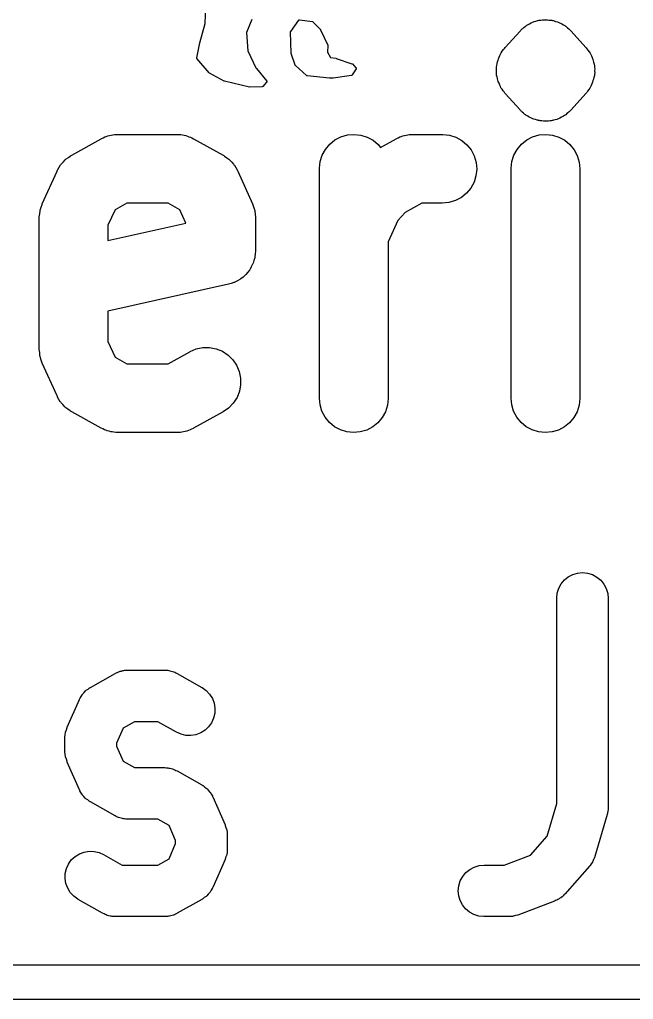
# Model space of a CAD drawing. Extents: x 70 to 232, y -98 to -51.
# Drawn here: x 155.16 to 158.73, y -97.9 to -92.2 of the extents above; entities that cross this region are included whole.
import ezdxf

# ---------------------------------------------------------------- set-up
doc = ezdxf.new("R2010")
doc.units = 0
doc.layers.add('BLACK', color=7, linetype='CONTINUOUS')

msp = doc.modelspace()

# ---------------------------------------------------------------- linework, layer by layer
at = {"layer": 'BLACK', "linetype": 'CONTINUOUS'}
for p, q in [((156.236, -92.2273), (156.242, -92.073)), ((156.508, -92.2036), (156.477, -92.2795)), ((156.733, -92.2731), (156.78, -92.2073)), ((156.78, -92.2065), (156.781, -92.2063)), ((156.78, -92.2067), (156.78, -92.2065)), ((156.78, -92.2068), (156.78, -92.2067)), ((156.78, -92.207), (156.78, -92.2068)), ((156.78, -92.2072), (156.78, -92.207)), ((156.78, -92.2073), (156.78, -92.2072)), ((156.781, -92.2058), (156.782, -92.2056)), ((156.781, -92.2059), (156.781, -92.2058)), ((156.781, -92.206), (156.781, -92.2059)), ((156.781, -92.2062), (156.781, -92.206)), ((156.781, -92.2063), (156.781, -92.2062)), ((156.782, -92.2054), (156.782, -92.2053)), ((156.782, -92.2053), (156.783, -92.2053)), ((156.782, -92.2055), (156.782, -92.2054)), ((156.782, -92.2056), (156.782, -92.2055)), ((156.782, -92.2056), (156.782, -92.2056)), ((156.783, -92.2053), (156.783, -92.2052)), ((156.783, -92.2052), (156.783, -92.2052)), ((156.783, -92.2052), (156.783, -92.2052)), ((156.783, -92.2052), (156.784, -92.2052)), ((156.784, -92.2052), (156.784, -92.2052)), ((156.784, -92.2052), (156.859, -92.2159)), ((156.784, -92.2052), (156.784, -92.2052)), ((156.784, -92.2052), (156.784, -92.2052)), ((158.149, -92.2159), (158.158, -92.2136)), ((158.158, -92.2136), (158.167, -92.2104)), ((158.167, -92.2104), (158.172, -92.2097)), ((158.172, -92.2097), (158.177, -92.2083)), ((158.177, -92.2083), (158.182, -92.2079)), ((158.182, -92.2079), (158.186, -92.2067)), ((158.186, -92.2067), (158.196, -92.2063)), ((158.196, -92.2063), (158.206, -92.2049)), ((158.206, -92.2049), (158.211, -92.2052)), ((158.211, -92.2052), (158.216, -92.2048)), ((158.216, -92.2048), (158.221, -92.2053)), ((158.221, -92.2053), (158.225, -92.2051)), ((158.225, -92.2051), (158.235, -92.2066)), ((158.235, -92.2066), (158.245, -92.2071)), ((158.245, -92.2071), (158.25, -92.2083)), ((158.25, -92.2083), (158.255, -92.2088)), ((158.255, -92.2088), (158.259, -92.2103)), ((158.259, -92.2103), (158.264, -92.2111)), ((158.264, -92.2111), (158.273, -92.2144)), ((158.273, -92.2144), (158.283, -92.2168)), ((156.205, -92.3389), (156.236, -92.2273)), ((156.859, -92.2159), (156.859, -92.2159)), ((156.859, -92.2159), (156.859, -92.2159)), ((156.859, -92.2159), (156.859, -92.2159)), ((156.859, -92.2159), (156.86, -92.216)), ((156.86, -92.216), (156.86, -92.2161)), ((156.86, -92.2161), (156.86, -92.2162)), ((156.86, -92.2162), (156.86, -92.2162)), ((156.86, -92.2162), (156.861, -92.2164)), ((156.861, -92.2164), (156.861, -92.2165)), ((156.861, -92.2165), (156.861, -92.2166)), ((156.861, -92.2166), (156.861, -92.2167)), ((156.861, -92.2167), (156.861, -92.2169)), ((156.861, -92.2169), (156.862, -92.2171)), ((156.862, -92.2171), (156.862, -92.2172)), ((156.862, -92.2172), (156.862, -92.2173)), ((156.862, -92.2173), (156.906, -92.2619)), ((156.906, -92.2619), (156.906, -92.2619)), ((156.906, -92.2619), (156.906, -92.2622)), ((156.906, -92.2622), (156.906, -92.2624)), ((156.906, -92.2624), (156.906, -92.2626)), ((156.906, -92.2626), (156.907, -92.2627)), ((156.907, -92.2627), (156.907, -92.263)), ((156.907, -92.263), (156.907, -92.2633)), ((156.907, -92.2633), (156.949, -92.3521)), ((157.98, -92.3662), (158.066, -92.271)), ((158.066, -92.271), (158.068, -92.2689)), ((158.068, -92.2689), (158.071, -92.2656)), ((158.071, -92.2656), (158.074, -92.2619)), ((158.074, -92.2619), (158.078, -92.2588)), ((158.078, -92.2588), (158.082, -92.2552)), ((158.082, -92.2552), (158.089, -92.2495)), ((158.089, -92.2495), (158.097, -92.243)), ((158.097, -92.243), (158.101, -92.2405)), ((158.101, -92.2405), (158.105, -92.2374)), ((158.105, -92.2374), (158.109, -92.2351)), ((158.109, -92.2351), (158.113, -92.2322)), ((158.113, -92.2322), (158.122, -92.2282)), ((158.122, -92.2282), (158.13, -92.2232)), ((158.13, -92.2232), (158.135, -92.2216)), ((158.135, -92.2216), (158.139, -92.2193)), ((158.139, -92.2193), (158.144, -92.2179)), ((158.144, -92.2179), (158.149, -92.2159)), ((158.283, -92.2168), (158.287, -92.2189)), ((158.287, -92.2189), (158.292, -92.2204)), ((158.292, -92.2204), (158.296, -92.2227)), ((158.296, -92.2227), (158.301, -92.2244)), ((158.301, -92.2244), (158.309, -92.2295)), ((158.309, -92.2295), (158.318, -92.2337)), ((158.318, -92.2337), (158.322, -92.2366)), ((158.322, -92.2366), (158.326, -92.239)), ((158.326, -92.239), (158.33, -92.2421)), ((158.33, -92.2421), (158.334, -92.2446)), ((158.334, -92.2446), (158.341, -92.2512)), ((158.341, -92.2512), (158.349, -92.257)), ((158.349, -92.257), (158.352, -92.2607)), ((158.352, -92.2607), (158.356, -92.2638)), ((158.356, -92.2638), (158.359, -92.2676)), ((158.359, -92.2676), (158.363, -92.271)), ((158.363, -92.271), (158.449, -92.3662)), ((156.477, -92.2795), (156.483, -92.3855)), ((156.732, -92.274), (156.733, -92.2737)), ((156.732, -92.2741), (156.732, -92.274)), ((156.732, -92.2742), (156.732, -92.2741)), ((156.732, -92.2745), (156.732, -92.2742)), ((156.732, -92.2749), (156.732, -92.2745)), ((156.732, -92.275), (156.732, -92.2749)), ((156.732, -92.2751), (156.732, -92.275)), ((156.732, -92.2755), (156.732, -92.2751)), ((156.732, -92.2759), (156.732, -92.2755)), ((156.732, -92.276), (156.732, -92.2759)), ((156.732, -92.2761), (156.732, -92.276)), ((156.732, -92.2762), (156.732, -92.2761)), ((156.736, -92.3997), (156.732, -92.2762)), ((156.733, -92.2732), (156.733, -92.2731)), ((156.733, -92.2733), (156.733, -92.2732)), ((156.733, -92.2737), (156.733, -92.2733)), ((156.187, -92.4266), (156.205, -92.3392)), ((156.205, -92.3391), (156.205, -92.3389)), ((156.205, -92.3392), (156.205, -92.3391)), ((156.205, -92.3392), (156.205, -92.3392)), ((156.483, -92.3855), (156.531, -92.4842)), ((156.949, -92.3545), (156.947, -92.3928)), ((156.949, -92.3521), (156.949, -92.3521)), ((156.949, -92.3521), (156.949, -92.3524)), ((156.949, -92.3524), (156.949, -92.3526)), ((156.949, -92.3526), (156.949, -92.3528)), ((156.949, -92.3528), (156.949, -92.3531)), ((156.949, -92.3531), (156.949, -92.3533)), ((156.949, -92.3533), (156.949, -92.3535)), ((156.949, -92.3535), (156.949, -92.3538)), ((156.949, -92.3538), (156.949, -92.354)), ((156.949, -92.354), (156.949, -92.3543)), ((156.949, -92.3543), (156.949, -92.3545)), ((157.963, -92.3886), (157.969, -92.379)), ((157.969, -92.379), (157.975, -92.3729)), ((157.975, -92.3729), (157.98, -92.3662)), ((158.449, -92.3662), (158.451, -92.3683)), ((158.451, -92.3683), (158.455, -92.3751)), ((158.455, -92.3751), (158.461, -92.3813)), ((158.461, -92.3813), (158.467, -92.3909)), ((156.187, -92.4269), (156.187, -92.4266)), ((156.187, -92.4272), (156.187, -92.4269)), ((156.187, -92.4274), (156.187, -92.4272)), ((156.187, -92.4276), (156.187, -92.4274)), ((156.187, -92.4279), (156.187, -92.4276)), ((156.187, -92.4281), (156.187, -92.4279)), ((156.187, -92.4283), (156.187, -92.4281)), ((156.187, -92.4285), (156.187, -92.4283)), ((156.187, -92.4288), (156.187, -92.4285)), ((156.187, -92.4291), (156.187, -92.4288)), ((156.187, -92.4293), (156.187, -92.4291)), ((156.188, -92.4295), (156.187, -92.4293)), ((156.188, -92.4297), (156.188, -92.4295)), ((156.188, -92.43), (156.188, -92.4297)), ((156.188, -92.4302), (156.188, -92.43)), ((156.188, -92.4303), (156.188, -92.4302)), ((156.188, -92.4306), (156.188, -92.4303)), ((156.188, -92.4308), (156.188, -92.4306)), ((156.188, -92.4309), (156.188, -92.4308)), ((156.259, -92.5138), (156.188, -92.4309)), ((156.736, -92.3999), (156.736, -92.3997)), ((156.736, -92.4001), (156.736, -92.3999)), ((156.736, -92.4003), (156.736, -92.4001)), ((156.736, -92.4006), (156.736, -92.4003)), ((156.736, -92.4008), (156.736, -92.4006)), ((156.736, -92.401), (156.736, -92.4008)), ((156.736, -92.4011), (156.736, -92.401)), ((156.759, -92.4697), (156.736, -92.4011)), ((156.947, -92.3928), (156.964, -92.4244)), ((156.964, -92.4244), (156.997, -92.4292)), ((156.997, -92.4292), (156.997, -92.4292)), ((156.997, -92.4292), (156.998, -92.4293)), ((156.998, -92.4293), (156.998, -92.4294)), ((156.998, -92.4294), (157.089, -92.4605)), ((157.935, -92.4489), (157.938, -92.441)), ((157.938, -92.441), (157.94, -92.433)), ((157.94, -92.433), (157.945, -92.4228)), ((157.945, -92.4228), (157.949, -92.4123)), ((157.949, -92.4123), (157.953, -92.4052)), ((157.953, -92.4052), (157.957, -92.3976)), ((157.957, -92.3976), (157.963, -92.3886)), ((158.467, -92.3909), (158.473, -92.4)), ((158.473, -92.4), (158.477, -92.4076)), ((158.477, -92.4076), (158.481, -92.4148)), ((158.481, -92.4148), (158.485, -92.4254)), ((158.485, -92.4254), (158.489, -92.4356)), ((158.489, -92.4356), (158.491, -92.4437)), ((156.531, -92.4842), (156.534, -92.4876)), ((156.534, -92.4876), (156.534, -92.4876)), ((156.534, -92.4876), (156.534, -92.4877)), ((156.534, -92.4877), (156.534, -92.4877)), ((156.534, -92.4877), (156.594, -92.5622)), ((156.759, -92.4699), (156.759, -92.4697)), ((156.76, -92.4701), (156.759, -92.4699)), ((156.76, -92.4703), (156.76, -92.4701)), ((156.76, -92.4706), (156.76, -92.4703)), ((156.76, -92.4708), (156.76, -92.4706)), ((156.76, -92.471), (156.76, -92.4708)), ((156.76, -92.4712), (156.76, -92.471)), ((156.76, -92.4714), (156.76, -92.4712)), ((156.761, -92.4715), (156.76, -92.4714)), ((156.761, -92.4717), (156.761, -92.4715)), ((156.761, -92.4718), (156.761, -92.4717)), ((156.825, -92.5298), (156.761, -92.4718)), ((157.089, -92.4605), (157.09, -92.4605)), ((157.09, -92.4605), (157.09, -92.4606)), ((157.09, -92.4606), (157.09, -92.4607)), ((157.09, -92.4607), (157.09, -92.4608)), ((157.09, -92.4608), (157.09, -92.4609)), ((157.09, -92.4609), (157.091, -92.461)), ((157.091, -92.461), (157.091, -92.4611)), ((157.091, -92.4611), (157.091, -92.4613)), ((157.091, -92.4613), (157.091, -92.4615)), ((157.091, -92.4615), (157.091, -92.4617)), ((157.091, -92.4617), (157.092, -92.4618)), ((157.113, -92.4897), (157.091, -92.526)), ((157.092, -92.4618), (157.112, -92.4837)), ((157.112, -92.4837), (157.112, -92.4837)), ((157.112, -92.4837), (157.112, -92.4839)), ((157.112, -92.4839), (157.113, -92.4841)), ((157.113, -92.4841), (157.113, -92.4843)), ((157.113, -92.4843), (157.113, -92.4845)), ((157.113, -92.4845), (157.113, -92.4847)), ((157.113, -92.4847), (157.113, -92.485)), ((157.113, -92.485), (157.113, -92.4852)), ((157.113, -92.4852), (157.113, -92.4854)), ((157.113, -92.4854), (157.113, -92.4856)), ((157.113, -92.4856), (157.113, -92.4859)), ((157.113, -92.4859), (157.113, -92.4861)), ((157.113, -92.4861), (157.113, -92.4863)), ((157.113, -92.4863), (157.113, -92.4866)), ((157.113, -92.4866), (157.114, -92.4869)), ((157.114, -92.4873), (157.113, -92.4876)), ((157.113, -92.4876), (157.113, -92.4879)), ((157.113, -92.4879), (157.113, -92.4881)), ((157.113, -92.4881), (157.113, -92.4882)), ((157.113, -92.4882), (157.113, -92.4885)), ((157.113, -92.4885), (157.113, -92.4888)), ((157.113, -92.4888), (157.113, -92.489)), ((157.113, -92.489), (157.113, -92.4892)), ((157.113, -92.4892), (157.113, -92.4894)), ((157.113, -92.4894), (157.113, -92.4897)), ((157.114, -92.4869), (157.114, -92.4871)), ((157.114, -92.4871), (157.114, -92.4873)), ((157.929, -92.4874), (157.93, -92.4792)), ((157.929, -92.4986), (157.929, -92.4874)), ((157.929, -92.5098), (157.929, -92.4986)), ((157.93, -92.4792), (157.931, -92.4708)), ((157.931, -92.4708), (157.933, -92.46)), ((157.933, -92.46), (157.935, -92.4489)), ((158.491, -92.4437), (158.494, -92.4516)), ((158.494, -92.4516), (158.496, -92.4627)), ((158.496, -92.4627), (158.498, -92.4736)), ((158.498, -92.4736), (158.499, -92.4819)), ((158.499, -92.4819), (158.5, -92.4902)), ((158.5, -92.4902), (158.499, -92.5014)), ((156.26, -92.5141), (156.259, -92.5138)), ((156.26, -92.5143), (156.26, -92.5141)), ((156.26, -92.5144), (156.26, -92.5143)), ((156.26, -92.5145), (156.26, -92.5144)), ((156.26, -92.5147), (156.26, -92.5145)), ((156.261, -92.5149), (156.26, -92.5147)), ((156.347, -92.562), (156.261, -92.5149)), ((156.261, -92.5149), (156.261, -92.5149)), ((156.825, -92.5299), (156.825, -92.5298)), ((156.825, -92.5301), (156.825, -92.5299)), ((156.825, -92.5299), (156.825, -92.5299)), ((156.826, -92.5304), (156.825, -92.5301)), ((156.826, -92.5305), (156.826, -92.5304)), ((156.826, -92.5304), (156.826, -92.5304)), ((156.826, -92.5306), (156.826, -92.5305)), ((156.827, -92.5308), (156.826, -92.5306)), ((156.827, -92.5309), (156.827, -92.5308)), ((156.827, -92.5308), (156.827, -92.5308)), ((156.828, -92.531), (156.827, -92.5309)), ((156.827, -92.5309), (156.827, -92.5309)), ((156.828, -92.5311), (156.828, -92.531)), ((156.958, -92.545), (156.828, -92.5311)), ((156.828, -92.5311), (156.828, -92.5311)), ((156.828, -92.5311), (156.828, -92.5311)), ((156.959, -92.545), (156.958, -92.545)), ((156.958, -92.545), (156.958, -92.545)), ((156.98, -92.5447), (156.959, -92.545)), ((156.959, -92.545), (156.959, -92.545)), ((157.087, -92.5283), (156.98, -92.5447)), ((156.98, -92.5447), (156.98, -92.5447)), ((156.98, -92.5447), (156.98, -92.5447)), ((156.98, -92.5447), (156.98, -92.5447)), ((157.088, -92.5283), (157.087, -92.5283)), ((157.087, -92.5283), (157.087, -92.5283)), ((157.089, -92.5279), (157.088, -92.528)), ((157.088, -92.528), (157.088, -92.5281)), ((157.088, -92.5281), (157.088, -92.5282)), ((157.088, -92.5282), (157.088, -92.5283)), ((157.09, -92.5273), (157.089, -92.5275)), ((157.089, -92.5275), (157.089, -92.5276)), ((157.089, -92.5276), (157.089, -92.5277)), ((157.089, -92.5277), (157.089, -92.5278)), ((157.089, -92.5278), (157.089, -92.5279)), ((157.091, -92.5264), (157.09, -92.5266)), ((157.09, -92.5266), (157.09, -92.5268)), ((157.09, -92.5268), (157.09, -92.5269)), ((157.09, -92.5269), (157.09, -92.5271)), ((157.09, -92.5271), (157.09, -92.5273)), ((157.091, -92.526), (157.091, -92.526)), ((157.091, -92.526), (157.091, -92.5262)), ((157.091, -92.5262), (157.091, -92.5264)), ((157.93, -92.5181), (157.929, -92.5098)), ((157.93, -92.5264), (157.93, -92.5181)), ((157.933, -92.5373), (157.93, -92.5264)), ((157.935, -92.5484), (157.933, -92.5373)), ((157.937, -92.5563), (157.935, -92.5484)), ((157.939, -92.5644), (157.937, -92.5563)), ((158.493, -92.5511), (158.49, -92.559)), ((158.495, -92.54), (158.493, -92.5511)), ((158.498, -92.5292), (158.495, -92.54)), ((158.5, -92.5126), (158.498, -92.5208)), ((158.498, -92.5208), (158.498, -92.5292)), ((158.499, -92.5014), (158.5, -92.5126)), ((156.348, -92.5621), (156.347, -92.562)), ((156.348, -92.5622), (156.348, -92.5621)), ((156.348, -92.5623), (156.348, -92.5622)), ((156.348, -92.5624), (156.348, -92.5623)), ((156.349, -92.5624), (156.348, -92.5624)), ((156.349, -92.5625), (156.349, -92.5624)), ((156.494, -92.5961), (156.349, -92.5625)), ((156.349, -92.5625), (156.349, -92.5625)), ((156.494, -92.5962), (156.494, -92.5961)), ((156.494, -92.5961), (156.494, -92.5961)), ((156.494, -92.5961), (156.494, -92.5961)), ((156.495, -92.5962), (156.494, -92.5962)), ((156.567, -92.5947), (156.495, -92.5962)), ((156.495, -92.5962), (156.495, -92.5962)), ((156.495, -92.5962), (156.495, -92.5962)), ((156.495, -92.5962), (156.495, -92.5962)), ((156.568, -92.5947), (156.567, -92.5947)), ((156.567, -92.5947), (156.567, -92.5947)), ((156.567, -92.5947), (156.567, -92.5947)), ((156.569, -92.5944), (156.568, -92.5946)), ((156.568, -92.5946), (156.568, -92.5946)), ((156.568, -92.5946), (156.568, -92.5946)), ((156.568, -92.5946), (156.568, -92.5947)), ((156.57, -92.594), (156.569, -92.5943)), ((156.569, -92.5943), (156.569, -92.5943)), ((156.569, -92.5943), (156.569, -92.5943)), ((156.569, -92.5943), (156.569, -92.5944)), ((156.571, -92.5932), (156.57, -92.5935)), ((156.57, -92.5935), (156.57, -92.5938)), ((156.57, -92.5938), (156.57, -92.5938)), ((156.57, -92.5938), (156.57, -92.5938)), ((156.57, -92.5938), (156.57, -92.594)), ((156.593, -92.5687), (156.571, -92.5931)), ((156.571, -92.5931), (156.571, -92.5932)), ((156.571, -92.5932), (156.571, -92.5932)), ((156.571, -92.5932), (156.571, -92.5932)), ((156.594, -92.5685), (156.593, -92.5686)), ((156.593, -92.5686), (156.593, -92.5687)), ((156.594, -92.5622), (156.594, -92.5622)), ((156.594, -92.5622), (156.594, -92.5623)), ((156.594, -92.5623), (156.594, -92.5624)), ((156.594, -92.5624), (156.594, -92.5627)), ((156.594, -92.5627), (156.594, -92.563)), ((156.594, -92.563), (156.594, -92.5631)), ((156.594, -92.5631), (156.594, -92.5632)), ((156.594, -92.5632), (156.594, -92.5636)), ((156.594, -92.5636), (156.595, -92.564)), ((156.595, -92.5665), (156.594, -92.5668)), ((156.594, -92.5668), (156.594, -92.5669)), ((156.594, -92.5669), (156.594, -92.567)), ((156.594, -92.567), (156.594, -92.5674)), ((156.594, -92.5674), (156.594, -92.5677)), ((156.594, -92.5677), (156.594, -92.5678)), ((156.594, -92.5678), (156.594, -92.5679)), ((156.594, -92.5679), (156.594, -92.5682)), ((156.594, -92.5682), (156.594, -92.5685)), ((156.595, -92.564), (156.595, -92.5641)), ((156.595, -92.5641), (156.595, -92.5641)), ((156.595, -92.5641), (156.595, -92.5645)), ((156.595, -92.5645), (156.595, -92.5649)), ((156.595, -92.5649), (156.595, -92.565)), ((156.595, -92.565), (156.595, -92.5651)), ((156.595, -92.5651), (156.595, -92.5655)), ((156.595, -92.5655), (156.595, -92.5659)), ((156.595, -92.5659), (156.595, -92.566)), ((156.595, -92.566), (156.595, -92.5661)), ((156.595, -92.5661), (156.595, -92.5665)), ((157.944, -92.5746), (157.939, -92.5644)), ((157.948, -92.5852), (157.944, -92.5746)), ((157.952, -92.5924), (157.948, -92.5852)), ((157.955, -92.6), (157.952, -92.5924)), ((157.962, -92.6091), (157.955, -92.6)), ((157.968, -92.6187), (157.962, -92.6091)), ((158.465, -92.6114), (158.459, -92.621)), ((158.472, -92.6024), (158.465, -92.6114)), ((158.475, -92.5948), (158.472, -92.6024)), ((158.48, -92.5877), (158.475, -92.5948)), ((158.484, -92.5772), (158.48, -92.5877)), ((158.488, -92.567), (158.484, -92.5772)), ((158.49, -92.559), (158.488, -92.567)), ((157.973, -92.6249), (157.968, -92.6187)), ((157.978, -92.6317), (157.973, -92.6249)), ((157.98, -92.6338), (157.978, -92.6317)), ((158.066, -92.729), (157.98, -92.6338)), ((158.449, -92.6338), (158.363, -92.729)), ((158.454, -92.6271), (158.449, -92.6338)), ((158.459, -92.621), (158.454, -92.6271)), ((158.069, -92.7323), (158.066, -92.729)), ((158.072, -92.7362), (158.069, -92.7323)), ((158.076, -92.7393), (158.072, -92.7362)), ((158.079, -92.743), (158.076, -92.7393)), ((158.087, -92.7488), (158.079, -92.743)), ((158.094, -92.7554), (158.087, -92.7488)), ((158.099, -92.7579), (158.094, -92.7554)), ((158.102, -92.761), (158.099, -92.7579)), ((158.107, -92.7634), (158.102, -92.761)), ((158.111, -92.7663), (158.107, -92.7634)), ((158.119, -92.7705), (158.111, -92.7663)), ((158.128, -92.7756), (158.119, -92.7705)), ((158.132, -92.7773), (158.128, -92.7756)), ((158.137, -92.7796), (158.132, -92.7773)), ((158.141, -92.7811), (158.137, -92.7796)), ((158.146, -92.7832), (158.141, -92.7811)), ((158.155, -92.7856), (158.146, -92.7832)), ((158.28, -92.7841), (158.271, -92.7864)), ((158.284, -92.7821), (158.28, -92.7841)), ((158.289, -92.7807), (158.284, -92.7821)), ((158.294, -92.7784), (158.289, -92.7807)), ((158.298, -92.7768), (158.294, -92.7784)), ((158.307, -92.7718), (158.298, -92.7768)), ((158.315, -92.7678), (158.307, -92.7718)), ((158.319, -92.7649), (158.315, -92.7678)), ((158.324, -92.7626), (158.319, -92.7649)), ((158.328, -92.7595), (158.324, -92.7626)), ((158.332, -92.757), (158.328, -92.7595)), ((158.339, -92.7505), (158.332, -92.757)), ((158.347, -92.7448), (158.339, -92.7505)), ((158.35, -92.7412), (158.347, -92.7448)), ((158.354, -92.7381), (158.35, -92.7412)), ((158.357, -92.7344), (158.354, -92.7381)), ((158.361, -92.7311), (158.357, -92.7344)), ((158.363, -92.729), (158.361, -92.7311)), ((158.165, -92.7889), (158.155, -92.7856)), ((158.169, -92.7897), (158.165, -92.7889)), ((158.174, -92.7912), (158.169, -92.7897)), ((158.179, -92.7917), (158.174, -92.7912)), ((158.184, -92.7929), (158.179, -92.7917)), ((158.193, -92.7934), (158.184, -92.7929)), ((158.203, -92.7949), (158.193, -92.7934)), ((158.208, -92.7947), (158.203, -92.7949)), ((158.213, -92.7952), (158.208, -92.7947)), ((158.218, -92.7948), (158.213, -92.7952)), ((158.223, -92.7951), (158.218, -92.7948)), ((158.232, -92.7937), (158.223, -92.7951)), ((158.242, -92.7933), (158.232, -92.7937)), ((158.247, -92.7921), (158.242, -92.7933)), ((158.252, -92.7917), (158.247, -92.7921)), ((158.256, -92.7903), (158.252, -92.7917)), ((158.261, -92.7896), (158.256, -92.7903)), ((158.271, -92.7864), (158.261, -92.7896)), ((155.46, -92.9918), (155.631, -92.8966)), ((155.631, -92.8966), (155.634, -92.8953)), ((155.634, -92.8953), (155.643, -92.8913)), ((155.643, -92.8913), (155.652, -92.8865)), ((155.652, -92.8865), (155.661, -92.8838)), ((155.661, -92.8838), (155.67, -92.8802)), ((155.67, -92.8802), (155.68, -92.8782)), ((155.68, -92.8782), (155.69, -92.8752)), ((155.69, -92.8752), (155.699, -92.8743)), ((155.699, -92.8743), (155.708, -92.8725)), ((155.708, -92.8725), (155.718, -92.8724)), ((155.718, -92.8724), (155.729, -92.8714)), ((155.729, -92.8714), (156.071, -92.8714)), ((156.071, -92.8714), (156.074, -92.8714)), ((156.074, -92.8714), (156.084, -92.8726)), ((156.084, -92.8726), (156.095, -92.8728)), ((156.095, -92.8728), (156.104, -92.8748)), ((156.104, -92.8748), (156.113, -92.8758)), ((156.113, -92.8758), (156.123, -92.8789)), ((156.123, -92.8789), (156.133, -92.8811)), ((156.133, -92.8811), (156.141, -92.8848)), ((156.141, -92.8848), (156.15, -92.8876)), ((156.15, -92.8876), (156.159, -92.8925)), ((156.159, -92.8925), (156.169, -92.8966)), ((156.169, -92.8966), (156.34, -92.9918)), ((156.99, -92.9041), (157.025, -92.886)), ((157.025, -92.886), (157.063, -92.875)), ((157.063, -92.875), (157.101, -92.8714)), ((157.101, -92.8714), (157.14, -92.8755)), ((157.14, -92.8755), (157.178, -92.8871)), ((157.178, -92.8871), (157.212, -92.9056)), ((157.255, -92.9469), (157.346, -92.8966)), ((157.346, -92.8966), (157.348, -92.8953)), ((157.348, -92.8953), (157.358, -92.8913)), ((157.358, -92.8913), (157.367, -92.8865)), ((157.367, -92.8865), (157.376, -92.8838)), ((157.376, -92.8838), (157.384, -92.8802)), ((157.384, -92.8802), (157.394, -92.8782)), ((157.394, -92.8782), (157.404, -92.8752)), ((157.404, -92.8752), (157.413, -92.8743)), ((157.413, -92.8743), (157.422, -92.8725)), ((157.422, -92.8725), (157.433, -92.8724)), ((157.433, -92.8724), (157.443, -92.8714)), ((157.443, -92.8714), (157.614, -92.8714)), ((157.614, -92.8714), (157.617, -92.8714)), ((157.617, -92.8714), (157.656, -92.8758)), ((157.656, -92.8758), (157.693, -92.8876)), ((157.693, -92.8876), (157.727, -92.9064)), ((158.105, -92.9041), (158.139, -92.886)), ((158.139, -92.886), (158.177, -92.875)), ((158.177, -92.875), (158.216, -92.8714)), ((158.216, -92.8714), (158.255, -92.8755)), ((158.255, -92.8755), (158.292, -92.8871)), ((158.292, -92.8871), (158.326, -92.9056)), ((156.935, -92.9584), (156.96, -92.9285)), ((156.96, -92.9285), (156.99, -92.9041)), ((157.212, -92.9056), (157.242, -92.9305)), ((157.242, -92.9305), (157.255, -92.9469)), ((157.727, -92.9064), (157.757, -92.9315)), ((157.757, -92.9315), (157.782, -92.9619)), ((158.049, -92.9584), (158.074, -92.9285)), ((158.074, -92.9285), (158.105, -92.9041)), ((158.326, -92.9056), (158.356, -92.9305)), ((158.356, -92.9305), (158.381, -92.9607)), ((155.428, -93.014), (155.441, -93.0052)), ((155.441, -93.0052), (155.453, -92.9959)), ((155.453, -92.9959), (155.457, -92.9941)), ((155.457, -92.9941), (155.46, -92.9918)), ((156.34, -92.9918), (156.342, -92.9932)), ((156.342, -92.9932), (156.346, -92.9956)), ((156.346, -92.9956), (156.349, -92.9974)), ((156.349, -92.9974), (156.362, -93.0069)), ((156.362, -93.0069), (156.374, -93.0158)), ((156.904, -93.0298), (156.916, -92.9926)), ((156.916, -92.9926), (156.935, -92.9584)), ((157.782, -92.9619), (157.8, -92.9965)), ((157.8, -92.9965), (157.811, -93.034)), ((158.019, -93.0298), (158.03, -92.9926)), ((158.03, -92.9926), (158.049, -92.9584)), ((158.381, -92.9607), (158.399, -92.9952)), ((158.399, -92.9952), (158.41, -93.0326)), ((155.379, -93.0748), (155.388, -93.0618)), ((155.388, -93.0618), (155.396, -93.0485)), ((155.396, -93.0485), (155.399, -93.0454)), ((155.399, -93.0454), (155.401, -93.042)), ((155.401, -93.042), (155.412, -93.0309)), ((155.412, -93.0309), (155.422, -93.0194)), ((155.422, -93.0194), (155.425, -93.0169)), ((155.425, -93.0169), (155.428, -93.014)), ((156.374, -93.0158), (156.377, -93.0188)), ((156.377, -93.0188), (156.38, -93.0213)), ((156.38, -93.0213), (156.39, -93.033)), ((156.39, -93.033), (156.401, -93.0442)), ((156.401, -93.0442), (156.403, -93.0477)), ((156.403, -93.0477), (156.406, -93.0507)), ((156.406, -93.0507), (156.414, -93.0642)), ((156.414, -93.0642), (156.422, -93.0773)), ((156.9, -93.0686), (156.904, -93.0298)), ((156.9, -93.0714), (156.9, -93.0686)), ((157.811, -93.034), (157.814, -93.0728)), ((158.014, -93.0686), (158.019, -93.0298)), ((158.014, -93.0714), (158.014, -93.0686)), ((158.41, -93.0326), (158.414, -93.0714)), ((155.289, -93.2751), (155.375, -93.0846)), ((155.375, -93.0846), (155.376, -93.0821)), ((155.376, -93.0821), (155.378, -93.0786)), ((155.378, -93.0786), (155.379, -93.0748)), ((156.422, -93.0773), (156.423, -93.0811)), ((156.423, -93.0811), (156.425, -93.0846)), ((156.425, -93.0846), (156.511, -93.2751)), ((156.9, -94.4048), (156.9, -93.0714)), ((157.81, -93.1116), (157.799, -93.1489)), ((157.814, -93.0728), (157.81, -93.1116)), ((158.014, -94.4048), (158.014, -93.0714)), ((158.414, -93.0714), (158.414, -94.4048)), ((157.799, -93.1489), (157.78, -93.1833)), ((157.725, -93.238), (157.69, -93.2563)), ((157.755, -93.2133), (157.725, -93.238)), ((157.78, -93.1833), (157.755, -93.2133)), ((155.277, -93.3121), (155.282, -93.2952)), ((155.282, -93.2952), (155.288, -93.2784)), ((155.288, -93.2768), (155.289, -93.2751)), ((155.288, -93.2784), (155.288, -93.2768)), ((155.78, -93.2714), (155.712, -93.3093)), ((156.02, -93.2714), (155.78, -93.2714)), ((156.088, -93.3093), (156.02, -93.2714)), ((156.511, -93.2751), (156.512, -93.2776)), ((156.512, -93.2776), (156.513, -93.2793)), ((156.513, -93.2793), (156.513, -93.2809)), ((156.513, -93.2809), (156.519, -93.2979)), ((157.495, -93.2714), (157.398, -93.3253)), ((157.614, -93.2714), (157.495, -93.2714)), ((157.653, -93.2676), (157.614, -93.2714)), ((157.69, -93.2563), (157.653, -93.2676)), ((155.271, -93.3543), (155.272, -93.3526)), ((155.272, -93.3508), (155.274, -93.3332)), ((155.272, -93.3526), (155.272, -93.3508)), ((155.274, -93.3332), (155.276, -93.3156)), ((155.276, -93.3138), (155.277, -93.3121)), ((155.276, -93.3156), (155.276, -93.3138)), ((155.712, -93.3093), (155.671, -93.4001)), ((156.123, -93.3884), (156.088, -93.3093)), ((156.519, -93.2979), (156.524, -93.3148)), ((156.524, -93.3148), (156.524, -93.3166)), ((156.524, -93.3166), (156.525, -93.3183)), ((156.525, -93.3183), (156.526, -93.3359)), ((156.526, -93.3359), (156.529, -93.3536)), ((156.529, -93.3536), (156.528, -93.3554)), ((157.398, -93.3253), (157.355, -93.3725)), ((155.271, -93.3571), (155.271, -93.3543)), ((155.271, -94.119), (155.271, -93.3571)), ((155.671, -93.4888), (156.123, -93.3884)), ((155.671, -93.4001), (155.671, -93.4888)), ((156.528, -93.3554), (156.529, -93.3571)), ((156.529, -93.3571), (156.529, -93.5476)), ((157.355, -93.3725), (157.3, -93.4953)), ((157.3, -93.4953), (157.3, -94.4048)), ((156.527, -93.5668), (156.525, -93.5833)), ((156.529, -93.5504), (156.527, -93.5668)), ((156.529, -93.5476), (156.529, -93.5504)), ((156.512, -93.6264), (156.504, -93.6409)), ((156.513, -93.6235), (156.512, -93.6264)), ((156.515, -93.6208), (156.513, -93.6235)), ((156.519, -93.6049), (156.515, -93.6208)), ((156.524, -93.5892), (156.519, -93.6049)), ((156.525, -93.5862), (156.524, -93.5892)), ((156.525, -93.5833), (156.525, -93.5862)), ((156.469, -93.6905), (156.456, -93.7009)), ((156.47, -93.6882), (156.469, -93.6905)), ((156.473, -93.6862), (156.47, -93.6882)), ((156.483, -93.6733), (156.473, -93.6862)), ((156.494, -93.6606), (156.483, -93.6733)), ((156.495, -93.658), (156.494, -93.6606)), ((156.497, -93.6556), (156.495, -93.658)), ((156.504, -93.6409), (156.497, -93.6556)), ((156.372, -93.7429), (155.671, -93.8985)), ((156.388, -93.7377), (156.372, -93.7429)), ((156.403, -93.7331), (156.388, -93.7377)), ((156.406, -93.7317), (156.403, -93.7331)), ((156.409, -93.7307), (156.406, -93.7317)), ((156.423, -93.7226), (156.409, -93.7307)), ((156.438, -93.715), (156.423, -93.7226)), ((156.44, -93.7131), (156.438, -93.715)), ((156.443, -93.7116), (156.44, -93.7131)), ((156.456, -93.7009), (156.443, -93.7116)), ((155.671, -93.8985), (155.671, -94.0761)), ((155.671, -94.0761), (155.712, -94.1669)), ((155.272, -94.1208), (155.271, -94.119)), ((155.271, -94.1226), (155.272, -94.1208)), ((155.274, -94.1403), (155.271, -94.1226)), ((155.275, -94.1579), (155.274, -94.1403)), ((156.02, -94.2048), (156.146, -94.1347)), ((156.146, -94.1347), (156.148, -94.1334)), ((156.148, -94.1334), (156.184, -94.1183)), ((156.184, -94.1183), (156.222, -94.1106)), ((156.222, -94.1106), (156.261, -94.1104)), ((156.261, -94.1104), (156.3, -94.1178)), ((156.3, -94.1178), (156.336, -94.1325)), ((156.336, -94.1325), (156.369, -94.154)), ((155.276, -94.1596), (155.275, -94.1579)), ((155.276, -94.1614), (155.276, -94.1596)), ((155.281, -94.1783), (155.276, -94.1614)), ((155.287, -94.1953), (155.281, -94.1783)), ((155.287, -94.1968), (155.287, -94.1953)), ((155.288, -94.1986), (155.287, -94.1968)), ((155.289, -94.2011), (155.288, -94.1986)), ((155.375, -94.3916), (155.289, -94.2011)), ((155.712, -94.1669), (155.78, -94.2048)), ((155.78, -94.2048), (156.02, -94.2048)), ((156.369, -94.154), (156.396, -94.1814)), ((156.396, -94.1814), (156.418, -94.2136)), ((156.418, -94.2136), (156.434, -94.2495)), ((156.434, -94.2495), (156.442, -94.2877)), ((156.442, -94.2877), (156.442, -94.3268)), ((156.435, -94.3651), (156.421, -94.4014)), ((156.442, -94.3268), (156.435, -94.3651)), ((155.377, -94.3951), (155.375, -94.3916)), ((155.378, -94.3989), (155.377, -94.3951)), ((155.386, -94.412), (155.378, -94.3989)), ((155.394, -94.4255), (155.386, -94.412)), ((155.397, -94.4285), (155.394, -94.4255)), ((155.399, -94.432), (155.397, -94.4285)), ((155.41, -94.4432), (155.399, -94.432)), ((156.399, -94.4342), (156.372, -94.4622)), ((156.421, -94.4014), (156.399, -94.4342)), ((156.904, -94.4436), (156.9, -94.4048)), ((157.3, -94.4076), (157.296, -94.4463)), ((157.3, -94.4048), (157.3, -94.4076)), ((158.018, -94.4436), (158.014, -94.4048)), ((158.414, -94.4076), (158.41, -94.4463)), ((158.414, -94.4048), (158.414, -94.4076)), ((155.42, -94.4549), (155.41, -94.4432)), ((155.423, -94.4574), (155.42, -94.4549)), ((155.426, -94.4603), (155.423, -94.4574)), ((155.438, -94.4693), (155.426, -94.4603)), ((155.451, -94.4788), (155.438, -94.4693)), ((155.454, -94.4806), (155.451, -94.4788)), ((155.458, -94.483), (155.454, -94.4806)), ((155.46, -94.4844), (155.458, -94.483)), ((155.631, -94.5796), (155.46, -94.4844)), ((156.34, -94.4844), (156.169, -94.5796)), ((156.372, -94.4622), (156.34, -94.4844)), ((156.915, -94.481), (156.904, -94.4436)), ((156.933, -94.5154), (156.915, -94.481)), ((157.284, -94.4835), (157.265, -94.5178)), ((157.296, -94.4463), (157.284, -94.4835)), ((158.029, -94.481), (158.018, -94.4436)), ((158.048, -94.5154), (158.029, -94.481)), ((158.398, -94.4835), (158.379, -94.5178)), ((158.41, -94.4463), (158.398, -94.4835)), ((156.958, -94.5457), (156.933, -94.5154)), ((156.988, -94.5706), (156.958, -94.5457)), ((157.24, -94.5477), (157.21, -94.5721)), ((157.265, -94.5178), (157.24, -94.5477)), ((158.072, -94.5457), (158.048, -94.5154)), ((158.102, -94.5706), (158.072, -94.5457)), ((158.354, -94.5477), (158.324, -94.5721)), ((158.379, -94.5178), (158.354, -94.5477)), ((155.641, -94.5837), (155.631, -94.5796)), ((155.65, -94.5886), (155.641, -94.5837)), ((155.659, -94.5914), (155.65, -94.5886)), ((155.667, -94.5951), (155.659, -94.5914)), ((155.677, -94.5973), (155.667, -94.5951)), ((155.687, -94.6004), (155.677, -94.5973)), ((155.696, -94.6014), (155.687, -94.6004)), ((155.705, -94.6034), (155.696, -94.6014)), ((155.716, -94.6036), (155.705, -94.6034)), ((155.726, -94.6047), (155.716, -94.6036)), ((155.729, -94.6048), (155.726, -94.6047)), ((156.071, -94.6048), (155.729, -94.6048)), ((156.082, -94.6038), (156.071, -94.6048)), ((156.092, -94.6037), (156.082, -94.6038)), ((156.101, -94.6019), (156.092, -94.6037)), ((156.11, -94.601), (156.101, -94.6019)), ((156.12, -94.598), (156.11, -94.601)), ((156.13, -94.596), (156.12, -94.598)), ((156.139, -94.5924), (156.13, -94.596)), ((156.148, -94.5897), (156.139, -94.5924)), ((156.157, -94.5849), (156.148, -94.5897)), ((156.166, -94.5809), (156.157, -94.5849)), ((156.169, -94.5796), (156.166, -94.5809)), ((157.022, -94.5891), (156.988, -94.5706)), ((157.06, -94.6007), (157.022, -94.5891)), ((157.099, -94.6048), (157.06, -94.6007)), ((157.137, -94.6012), (157.099, -94.6048)), ((157.175, -94.5902), (157.137, -94.6012)), ((157.21, -94.5721), (157.175, -94.5902)), ((158.137, -94.5891), (158.102, -94.5706)), ((158.174, -94.6007), (158.137, -94.5891)), ((158.213, -94.6048), (158.174, -94.6007)), ((158.252, -94.6012), (158.213, -94.6048)), ((158.289, -94.5902), (158.252, -94.6012)), ((158.324, -94.5721), (158.289, -94.5902)), ((158.324, -95.4619), (158.346, -95.4435)), ((158.346, -95.4435), (158.372, -95.43)), ((158.372, -95.43), (158.4, -95.4217)), ((158.4, -95.4217), (158.43, -95.4191)), ((158.43, -95.4191), (158.459, -95.4221)), ((158.459, -95.4221), (158.487, -95.4308)), ((158.487, -95.4308), (158.512, -95.4447)), ((158.512, -95.4447), (158.535, -95.4634)), ((158.282, -95.5379), (158.291, -95.51)), ((158.291, -95.51), (158.305, -95.4843)), ((158.305, -95.4843), (158.324, -95.4619)), ((158.535, -95.4634), (158.554, -95.486)), ((158.554, -95.486), (158.567, -95.5119)), ((158.567, -95.5119), (158.576, -95.5399)), ((158.279, -95.567), (158.282, -95.5379)), ((158.279, -95.569), (158.279, -95.567)), ((158.279, -96.7617), (158.279, -95.569)), ((158.576, -95.5399), (158.579, -95.569)), ((158.579, -95.569), (158.579, -96.7833)), ((155.569, -96.0862), (155.712, -96.0052)), ((155.712, -96.0052), (155.714, -96.0042)), ((155.714, -96.0042), (155.721, -96.0009)), ((155.721, -96.0009), (155.729, -95.997)), ((155.729, -95.997), (155.735, -95.9952)), ((155.735, -95.9952), (155.741, -95.9927)), ((155.741, -95.9927), (155.749, -95.991)), ((155.749, -95.991), (155.757, -95.9886)), ((155.757, -95.9886), (155.763, -95.9879)), ((155.763, -95.9879), (155.769, -95.9866)), ((155.769, -95.9866), (155.777, -95.9865)), ((155.777, -95.9865), (155.786, -95.9857)), ((155.786, -95.9857), (156, -95.9857)), ((156, -95.9857), (156.002, -95.9857)), ((156.002, -95.9857), (156.01, -95.9867)), ((156.01, -95.9867), (156.019, -95.9869)), ((156.019, -95.9869), (156.025, -95.9883)), ((156.025, -95.9883), (156.031, -95.989)), ((156.031, -95.989), (156.039, -95.9915)), ((156.039, -95.9915), (156.047, -95.9933)), ((156.047, -95.9933), (156.053, -95.9959)), ((156.053, -95.9959), (156.059, -95.9978)), ((156.059, -95.9978), (156.066, -96.0018)), ((156.066, -96.0018), (156.074, -96.0052)), ((156.074, -96.0052), (156.217, -96.0862)), ((155.564, -96.0892), (155.566, -96.0879)), ((155.566, -96.0879), (155.569, -96.0862)), ((156.217, -96.0862), (156.219, -96.0872)), ((156.219, -96.0872), (156.242, -96.1044)), ((155.509, -96.1489), (155.515, -96.139)), ((155.515, -96.139), (155.521, -96.1289)), ((155.521, -96.1289), (155.523, -96.1267)), ((155.523, -96.1267), (155.525, -96.1242)), ((155.525, -96.1242), (155.533, -96.1157)), ((155.533, -96.1157), (155.541, -96.107)), ((155.541, -96.107), (155.543, -96.1052)), ((155.543, -96.1052), (155.545, -96.103)), ((155.545, -96.103), (155.555, -96.0963)), ((155.555, -96.0963), (155.564, -96.0892)), ((156.242, -96.1044), (156.262, -96.1258)), ((156.262, -96.1258), (156.278, -96.1508)), ((155.434, -96.318), (155.506, -96.1561)), ((155.506, -96.1542), (155.508, -96.1517)), ((155.506, -96.1561), (155.506, -96.1542)), ((155.508, -96.1517), (155.509, -96.1489)), ((156.278, -96.1508), (156.288, -96.1782)), ((156.288, -96.1782), (156.293, -96.2071)), ((156.292, -96.2363), (156.285, -96.2649)), ((156.293, -96.2071), (156.292, -96.2363)), ((155.825, -96.2857), (155.76, -96.3227)), ((155.96, -96.2857), (155.825, -96.2857)), ((156.069, -96.3472), (155.96, -96.2857)), ((156.256, -96.3153), (156.235, -96.3354)), ((156.273, -96.2915), (156.256, -96.3153)), ((156.285, -96.2649), (156.273, -96.2915)), ((155.421, -96.3749), (155.423, -96.3611)), ((155.423, -96.3611), (155.425, -96.3474)), ((155.425, -96.3458), (155.429, -96.3326)), ((155.425, -96.3466), (155.425, -96.3458)), ((155.425, -96.3474), (155.425, -96.3466)), ((155.429, -96.3326), (155.434, -96.3195)), ((155.434, -96.3188), (155.434, -96.318)), ((155.434, -96.3195), (155.434, -96.3188)), ((155.76, -96.3227), (155.721, -96.4102)), ((156.096, -96.359), (156.069, -96.3472)), ((156.124, -96.3655), (156.096, -96.359)), ((156.153, -96.3663), (156.124, -96.3655)), ((156.182, -96.3614), (156.153, -96.3663)), ((156.21, -96.351), (156.182, -96.3614)), ((156.235, -96.3354), (156.21, -96.351)), ((155.422, -96.3757), (155.421, -96.3749)), ((155.421, -96.3765), (155.422, -96.3757)), ((155.421, -96.3786), (155.421, -96.3765)), ((155.421, -96.4595), (155.421, -96.3786)), ((155.721, -96.4102), (155.721, -96.4279)), ((155.721, -96.4279), (155.76, -96.5154)), ((155.422, -96.4603), (155.421, -96.4595)), ((155.421, -96.4611), (155.422, -96.4603)), ((155.423, -96.4748), (155.421, -96.4611)), ((155.424, -96.4887), (155.423, -96.4748)), ((155.425, -96.4894), (155.424, -96.4887)), ((155.425, -96.4902), (155.425, -96.4894)), ((155.429, -96.5034), (155.425, -96.4902)), ((155.433, -96.5167), (155.429, -96.5034)), ((155.433, -96.5174), (155.433, -96.5167)), ((155.433, -96.5181), (155.433, -96.5174)), ((155.434, -96.5201), (155.433, -96.5181)), ((155.506, -96.682), (155.434, -96.5201)), ((155.76, -96.5154), (155.825, -96.5524)), ((155.825, -96.5524), (156, -96.5524)), ((156, -96.5524), (156.002, -96.5524)), ((156.002, -96.5524), (156.01, -96.5533)), ((156.01, -96.5533), (156.019, -96.5535)), ((156.019, -96.5535), (156.025, -96.5549)), ((156.025, -96.5549), (156.031, -96.5557)), ((156.031, -96.5557), (156.039, -96.5582)), ((156.039, -96.5582), (156.047, -96.56)), ((156.047, -96.56), (156.053, -96.5626)), ((156.053, -96.5626), (156.059, -96.5645)), ((156.059, -96.5645), (156.066, -96.5685)), ((156.066, -96.5685), (156.074, -96.5719)), ((156.074, -96.5719), (156.217, -96.6528)), ((156.217, -96.6528), (156.219, -96.6539)), ((156.219, -96.6539), (156.221, -96.6556)), ((156.221, -96.6556), (156.224, -96.657)), ((156.224, -96.657), (156.233, -96.6642)), ((155.507, -96.6846), (155.506, -96.682)), ((155.508, -96.6873), (155.507, -96.6846)), ((155.514, -96.6973), (155.508, -96.6873)), ((155.52, -96.7075), (155.514, -96.6973)), ((155.522, -96.7097), (155.52, -96.7075)), ((155.523, -96.7122), (155.522, -96.7097)), ((155.531, -96.7208), (155.523, -96.7122)), ((156.233, -96.6642), (156.242, -96.6711)), ((156.242, -96.6711), (156.244, -96.6732)), ((156.244, -96.6732), (156.247, -96.6751)), ((156.247, -96.6751), (156.254, -96.6839)), ((156.254, -96.6839), (156.262, -96.6925)), ((156.262, -96.6925), (156.264, -96.695)), ((156.264, -96.695), (156.266, -96.6973)), ((156.266, -96.6973), (156.271, -96.7075)), ((156.271, -96.7075), (156.278, -96.7174)), ((155.539, -96.7297), (155.531, -96.7208)), ((155.541, -96.7315), (155.539, -96.7297)), ((155.543, -96.7337), (155.541, -96.7315)), ((155.553, -96.7406), (155.543, -96.7337)), ((155.562, -96.7478), (155.553, -96.7406)), ((155.565, -96.7491), (155.562, -96.7478)), ((155.567, -96.7509), (155.565, -96.7491)), ((155.569, -96.7519), (155.567, -96.7509)), ((155.712, -96.8329), (155.569, -96.7519)), ((156.278, -96.7174), (156.279, -96.7202)), ((156.279, -96.7202), (156.28, -96.7228)), ((156.28, -96.7228), (156.352, -96.8847)), ((158.223, -96.9519), (158.279, -96.7617)), ((158.572, -96.8257), (158.501, -97.0685)), ((158.574, -96.82), (158.572, -96.8257)), ((158.575, -96.8145), (158.574, -96.82)), ((158.576, -96.8057), (158.575, -96.8145)), ((158.578, -96.7969), (158.576, -96.8057)), ((158.579, -96.7854), (158.578, -96.7911)), ((158.578, -96.7911), (158.578, -96.7969)), ((158.579, -96.7833), (158.579, -96.7854)), ((155.719, -96.8363), (155.712, -96.8329)), ((155.727, -96.8402), (155.719, -96.8363)), ((155.733, -96.8422), (155.727, -96.8402)), ((155.739, -96.8448), (155.733, -96.8422)), ((155.747, -96.8466), (155.739, -96.8448)), ((155.755, -96.8491), (155.747, -96.8466)), ((155.761, -96.8498), (155.755, -96.8491)), ((155.767, -96.8512), (155.761, -96.8498)), ((155.775, -96.8514), (155.767, -96.8512)), ((155.784, -96.8524), (155.775, -96.8514)), ((155.786, -96.8524), (155.784, -96.8524)), ((155.96, -96.8524), (155.786, -96.8524)), ((156.026, -96.8893), (155.96, -96.8524)), ((156.352, -96.8847), (156.352, -96.8866)), ((156.064, -96.9769), (156.026, -96.8893)), ((156.352, -96.8866), (156.353, -96.8874)), ((156.353, -96.8874), (156.353, -96.8881)), ((156.353, -96.8881), (156.357, -96.9013)), ((156.357, -96.9013), (156.361, -96.9145)), ((156.361, -96.9145), (156.361, -96.9153)), ((156.361, -96.9153), (156.361, -96.9161)), ((156.361, -96.9161), (156.363, -96.9299)), ((156.363, -96.9299), (156.364, -96.9437)), ((156.026, -97.0821), (156.064, -96.9946)), ((156.064, -96.9946), (156.064, -96.9769)), ((156.364, -96.9437), (156.364, -96.9444)), ((156.364, -96.9444), (156.364, -96.9452)), ((156.364, -96.9452), (156.364, -97.0262)), ((158.126, -97.0609), (158.223, -96.9519)), ((155.48, -97.0694), (155.505, -97.0538)), ((155.505, -97.0538), (155.532, -97.0434)), ((155.532, -97.0434), (155.561, -97.0385)), ((155.561, -97.0385), (155.59, -97.0393)), ((155.59, -97.0393), (155.619, -97.0457)), ((155.619, -97.0457), (155.645, -97.0576)), ((156.363, -97.0436), (156.361, -97.0574)), ((156.364, -97.0299), (156.363, -97.0436)), ((156.364, -97.0262), (156.364, -97.0283)), ((156.364, -97.0283), (156.364, -97.0291)), ((156.364, -97.0291), (156.364, -97.0299)), ((155.429, -97.1399), (155.441, -97.1132)), ((155.441, -97.1132), (155.458, -97.0894)), ((155.458, -97.0894), (155.48, -97.0694)), ((155.645, -97.0576), (155.754, -97.119)), ((155.96, -97.119), (156.026, -97.0821)), ((156.352, -97.0867), (156.28, -97.2486)), ((156.356, -97.0721), (156.352, -97.0853)), ((156.352, -97.0853), (156.352, -97.086)), ((156.352, -97.086), (156.352, -97.0867)), ((156.361, -97.0589), (156.356, -97.0721)), ((156.361, -97.0574), (156.361, -97.0581)), ((156.361, -97.0581), (156.361, -97.0589)), ((157.973, -97.119), (158.126, -97.0609)), ((158.48, -97.1116), (158.473, -97.1218)), ((158.487, -97.1017), (158.48, -97.1116)), ((158.488, -97.0995), (158.487, -97.1017)), ((158.489, -97.0975), (158.488, -97.0995)), ((158.494, -97.0862), (158.489, -97.0975)), ((158.499, -97.0751), (158.494, -97.0862)), ((158.5, -97.0727), (158.499, -97.0751)), ((158.501, -97.0685), (158.5, -97.0705)), ((158.5, -97.0705), (158.5, -97.0727)), ((155.422, -97.1977), (155.423, -97.1684)), ((155.423, -97.1684), (155.429, -97.1399)), ((155.754, -97.119), (155.96, -97.119)), ((157.733, -97.1852), (157.751, -97.1626)), ((157.751, -97.1626), (157.774, -97.1441)), ((157.774, -97.1441), (157.8, -97.1304)), ((157.8, -97.1304), (157.828, -97.1219)), ((157.828, -97.1219), (157.857, -97.119)), ((157.857, -97.119), (157.973, -97.119)), ((158.47, -97.1254), (158.327, -97.2873)), ((158.471, -97.1235), (158.47, -97.1254)), ((158.473, -97.1218), (158.471, -97.1235)), ((155.426, -97.2266), (155.422, -97.1977)), ((155.437, -97.254), (155.426, -97.2266)), ((157.71, -97.2389), (157.719, -97.2109)), ((157.719, -97.2109), (157.733, -97.1852)), ((155.452, -97.2789), (155.437, -97.254)), ((155.472, -97.3004), (155.452, -97.2789)), ((156.261, -97.2806), (156.253, -97.289)), ((156.263, -97.2781), (156.261, -97.2806)), ((156.265, -97.2759), (156.263, -97.2781)), ((156.27, -97.2657), (156.265, -97.2759)), ((156.277, -97.2559), (156.27, -97.2657)), ((156.278, -97.2531), (156.277, -97.2559)), ((156.279, -97.2505), (156.278, -97.2531)), ((156.28, -97.2486), (156.279, -97.2505)), ((157.707, -97.268), (157.71, -97.2389)), ((157.71, -97.2972), (157.707, -97.268)), ((155.496, -97.3176), (155.472, -97.3004)), ((155.497, -97.3186), (155.496, -97.3176)), ((155.64, -97.3995), (155.497, -97.3186)), ((156.217, -97.3186), (156.074, -97.3995)), ((156.219, -97.3169), (156.217, -97.3186)), ((156.222, -97.3156), (156.219, -97.3169)), ((156.231, -97.3085), (156.222, -97.3156)), ((156.241, -97.3017), (156.231, -97.3085)), ((156.243, -97.2996), (156.241, -97.3017)), ((156.245, -97.2978), (156.243, -97.2996)), ((156.253, -97.289), (156.245, -97.2978)), ((157.718, -97.3252), (157.71, -97.2972)), ((157.732, -97.3512), (157.718, -97.3252)), ((158.267, -97.3284), (158.053, -97.4094)), ((158.273, -97.3257), (158.267, -97.3284)), ((158.279, -97.3236), (158.273, -97.3257)), ((158.286, -97.3192), (158.279, -97.3236)), ((158.294, -97.3154), (158.286, -97.3192)), ((158.298, -97.3117), (158.294, -97.3154)), ((158.304, -97.3086), (158.298, -97.3117)), ((158.31, -97.3028), (158.304, -97.3086)), ((158.317, -97.2976), (158.31, -97.3028)), ((158.321, -97.293), (158.317, -97.2976)), ((158.325, -97.2889), (158.321, -97.293)), ((158.327, -97.2873), (158.325, -97.2889)), ((157.75, -97.374), (157.732, -97.3512)), ((157.772, -97.3928), (157.75, -97.374)), ((157.798, -97.4069), (157.772, -97.3928)), ((155.648, -97.4029), (155.64, -97.3995)), ((155.655, -97.4069), (155.648, -97.4029)), ((155.661, -97.4088), (155.655, -97.4069)), ((155.667, -97.4114), (155.661, -97.4088)), ((155.675, -97.4133), (155.667, -97.4114)), ((155.683, -97.4158), (155.675, -97.4133)), ((155.689, -97.4165), (155.683, -97.4158)), ((155.696, -97.4179), (155.689, -97.4165)), ((155.704, -97.4181), (155.696, -97.4179)), ((155.712, -97.419), (155.704, -97.4181)), ((155.714, -97.419), (155.712, -97.419)), ((156, -97.419), (155.714, -97.419)), ((156.008, -97.4182), (156, -97.419)), ((156.017, -97.4181), (156.008, -97.4182)), ((156.023, -97.4168), (156.017, -97.4181)), ((156.029, -97.4162), (156.023, -97.4168)), ((156.037, -97.4138), (156.029, -97.4162)), ((156.045, -97.4121), (156.037, -97.4138)), ((156.051, -97.4096), (156.045, -97.4121)), ((156.057, -97.4077), (156.051, -97.4096)), ((156.064, -97.4038), (156.057, -97.4077)), ((156.072, -97.4006), (156.064, -97.4038)), ((156.074, -97.3995), (156.072, -97.4006)), ((157.826, -97.4158), (157.798, -97.4069)), ((157.855, -97.419), (157.826, -97.4158)), ((157.857, -97.419), (157.855, -97.419)), ((158, -97.419), (157.857, -97.419)), ((158.011, -97.4179), (158, -97.419)), ((158.023, -97.4173), (158.011, -97.4179)), ((158.026, -97.4165), (158.023, -97.4173)), ((158.029, -97.4162), (158.026, -97.4165)), ((158.04, -97.4129), (158.029, -97.4162)), ((158.051, -97.4101), (158.04, -97.4129)), ((158.053, -97.4094), (158.051, -97.4101)), ((147.295, -97.7), (223.8, -97.7)), ((223.805, -97.9), (147.295, -97.9))]:
    msp.add_line(p, q, dxfattribs=at)

doc.saveas('drawing.dxf')
